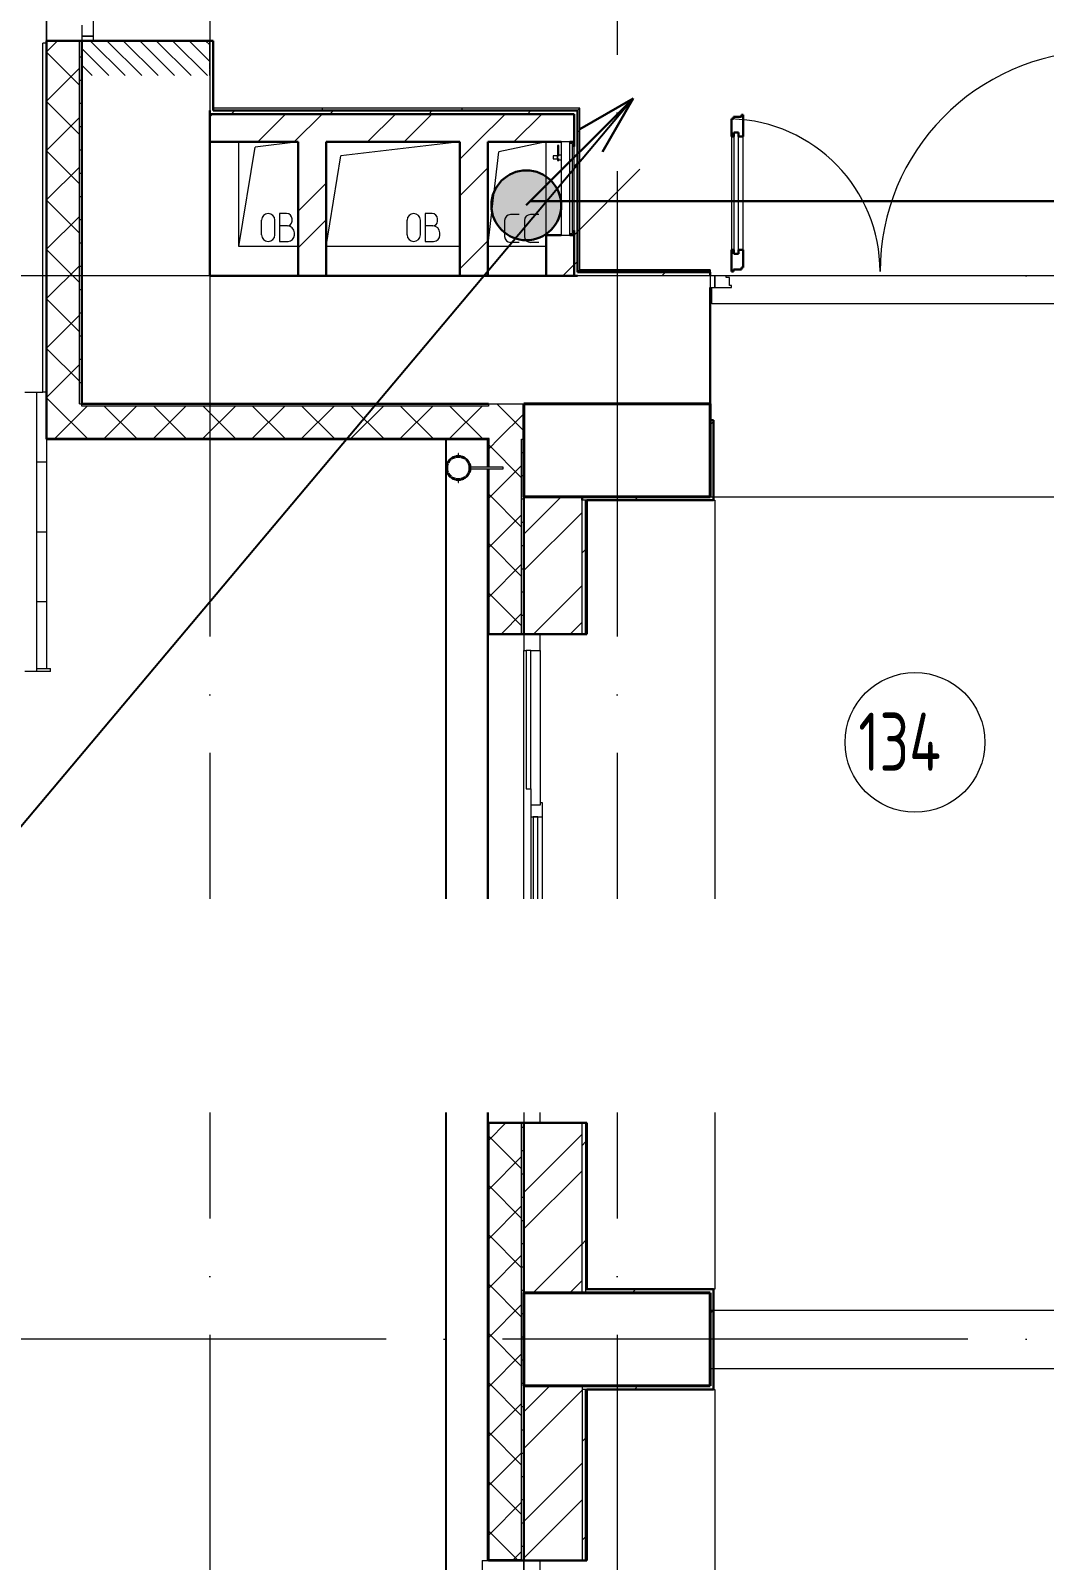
# Model space of a CAD drawing. Header units: millimetres. Extents: x -396912 to 182286, y -43638 to 41610.
# Drawn here: x -29776 to -25420, y 7152 to 13726 of the extents above; entities that cross this region are included whole.
import ezdxf
from ezdxf import colors
from ezdxf.entities.mleader import LeaderData, LeaderLine
from ezdxf.math import Vec2, Vec3

# ---------------------------------------------------------------- set-up
doc = ezdxf.new("R2010")
doc.units = ezdxf.units.MM
for name, pattern in [('ADSK_Линия сетки', [25, 20, -2.5, 0, -2.5]), ('ADSK_Сверху', [450, 300, -150]), ('ADSK_Штриховая_ш2 п1_5', [4.5, 3, -1.5])]:
    doc.linetypes.add(name, pattern=pattern)
for name, color, linetype, lineweight in [('_ Окна', 7, 'Continuous', 9), ('Provodka', 151, 'Continuous', 30), ('RC-Выноски', 7, 'Continuous', 0), ('Двери', 252, 'Continuous', 9), ('Лестницы', 252, 'Continuous', 9), ('Линии', 7, 'Continuous', 9), ('лс', 5, 'Continuous', 30), ('Марки помещений', 252, 'Continuous', 20), ('Несущие колонны', 252, 'Continuous', 18), ('Обобщенные модели', 252, 'Continuous', 18), ('Оборудование', 8, 'Continuous', 18), ('Ограждение', 252, 'Continuous', 9), ('Окна', 252, 'Continuous', 9), ('Оси', 252, 'Continuous', 9), ('Перекрытие', 252, 'Continuous', 18), ('Стены внутренние', 7, 'Continuous', 18), ('Стены наружные', 7, 'Continuous', 18), ('Стены штриховка', 7, 'Continuous', 9)]:
    doc.layers.add(name, color=color, linetype=linetype, lineweight=lineweight)
doc.layers.add('Двери открывание', color=7, linetype='Continuous', lineweight=9, true_color=0xc0c0c0)
doc.layers.add('Стены', color=194, linetype='Continuous')
doc.styles.add('GOST Common_3', font='', dxfattribs={"height": 3.5})
doc.styles.add('RubezhCAD', font='', dxfattribs={"oblique": 10})
doc.styles.get('GOST Common_3').set_extended_font_data('GOST 2.304 type A')
doc.styles.get('RubezhCAD').set_extended_font_data('GOST type A')
pattern_1 = [(0, (-32121.8, 94), (0, 600), []), (90, (-32121.8, 94), (-600, 4e-14), [])]

# ---------------------------------------------------------------- blocks, each defined once
blk = doc.blocks.new('1 этаж')
at = {"layer": 'Двери', "lineweight": 18, "true_color": 0x636466}
h = blk.add_hatch(dxfattribs=at)
h.set_pattern_fill('FP_2', color=251, angle=90, style=0, pattern_type=2)
h.set_pattern_definition([(135, (-34982.8, 13489.27), (-35.3553, -35.3553), [])])
h.paths.add_polyline_path([(-35257.8, 12614.3), (-34707.8, 12614.3), (-34707.8, 12764.3), (-35257.8, 12764.3)])
h.paths.add_polyline_path([(-35257.8, 14464.3), (-34707.8, 14464.3), (-34707.8, 14614.3), (-35257.8, 14614.3)])
at = {"layer": 'Обобщенные модели', "lineweight": 9, "true_color": 0x636466}
h = blk.add_hatch(dxfattribs=at)
h.set_pattern_fill('FP_8', color=251, style=0, pattern_type=2)
h.set_pattern_definition([(45, (-32121.82, 94), (-106.066, 106.066), [])])
h.paths.add_polyline_path([(-33649.3, 10879.5), (-33626.9, 10880.4), (-33607.5, 10890.5), (-33594.3, 10908.6), (-33589.8, 10928.3), (-33595.5, 10950.9), (-33610.5, 10968.3), (-33630.3, 10977), (-33653.3, 10975.9), (-33672.3, 10965.7), (-33685.3, 10947.9), (-33689.8, 10928.3), (-33684.1, 10905.6), (-33669.1, 10888.3), (-33651.2, 10879.8)])
at = {"layer": 'Ограждение', "true_color": 0x636466}
h = blk.add_hatch(dxfattribs=at)
h.set_pattern_fill('FP_25', color=251, style=0, pattern_type=2)
h.set_pattern_definition(pattern_1)
h.paths.add_polyline_path([(-33142.8, 12464.3), (-33127.8, 12464.3), (-33117.8, 12474.3), (-34692.8, 12474.3), (-34692.8, 12464.3), (-33403.2, 12464.3)])
h = blk.add_hatch(dxfattribs=at)
h.set_pattern_fill('FP_25', color=251, style=0, pattern_type=2)
h.set_pattern_definition(pattern_1)
h.paths.add_polyline_path([(-33127.8, 11769.3), (-33117.8, 11779.3), (-33117.8, 12474.3), (-33127.8, 12464.3), (-33127.8, 11966.6)])
h = blk.add_hatch(dxfattribs=at)
h.set_pattern_fill('FP_25', color=251, style=0, pattern_type=2)
h.set_pattern_definition(pattern_1)
h.paths.add_polyline_path([(-33044.5, 11769.3), (-32557.8, 11769.3), (-32557.8, 11779.3), (-33117.8, 11779.3), (-33127.8, 11769.3)])
at = {"color": 251, "lineweight": 18, "true_color": 0x636466}
for p, q in [((-33262.8, 12329.3), (-33466, 12287.5)), ((-33512.8, 11879.3), (-33466, 12287.5)), ((-33441.2, 11991.3), (-33441.2, 11923.5)), ((-33378.6, 12017.4), (-33415.1, 12017.4)), ((-33356.2, 11991.3), (-33356.2, 11923.5)), ((-33293.6, 12017.4), (-33330.1, 12017.4)), ((-33262.8, 11879.3), (-33512.8, 11879.3)), ((-33378.6, 11897.4), (-33415.1, 11897.4)), ((-33293.6, 11897.4), (-33330.1, 11897.4))]:
    blk.add_line(p, q, dxfattribs=at)
for centre, start, end in [((-33415.1, 11991.3), 90, 180), ((-33330.1, 11991.3), 90, 180), ((-33415.1, 11923.5), 180, 270), ((-33330.1, 11923.5), 180, 270)]:
    blk.add_arc(centre, 26.1, start, end, dxfattribs=at)
at = {"layer": '_ Окна', "color": 251, "lineweight": 18, "true_color": 0x636466}
for p, q in [((-33357.8, 10214.3), (-33357.8, 10144.3)), ((-33287.8, 10144.3), (-33287.8, 10214.3)), ((-33357.8, 10144.3), (-33347.8, 10144.3)), ((-33327.8, 10144.3), (-33287.8, 10144.3)), ((-33287.8, 9479.3), (-33327.8, 9479.3)), ((-33327.8, 9479.3), (-33327.8, 9429.3)), ((-33277.8, 9489.3), (-33287.8, 9489.3)), ((-33287.8, 9489.3), (-33287.8, 9479.3)), ((-33277.8, 9429.3), (-33277.8, 9489.3)), ((-33327.8, 9429.3), (-33277.8, 9429.3)), ((-33277.8, 8899.3), (-33327.8, 8899.3)), ((-33327.8, 8899.3), (-33327.8, 8849.3)), ((-33277.8, 8839.3), (-33277.8, 8899.3)), ((-33327.8, 8849.3), (-33287.8, 8849.3)), ((-33287.8, 8849.3), (-33287.8, 8839.3)), ((-33287.8, 8839.3), (-33277.8, 8839.3)), ((-33347.8, 8184.3), (-33357.8, 8184.3)), ((-33357.8, 8184.3), (-33357.8, 8114.3)), ((-33287.8, 8184.3), (-33327.8, 8184.3)), ((-33287.8, 8114.3), (-33287.8, 8184.3)), ((-33357.8, 6234.3), (-33357.8, 6164.3)), ((-33287.8, 6164.3), (-33287.8, 6234.3))]:
    blk.add_line(p, q, dxfattribs=at)
at = {"layer": '_ Окна', "color": 251, "true_color": 0x636466}
for p, q in [((-33327.8, 10144.3), (-33347.8, 10144.3)), ((-33347.8, 10144.3), (-33347.8, 9549.3)), ((-33327.8, 9549.3), (-33327.8, 10144.3)), ((-33347.8, 9549.3), (-33327.8, 9549.3)), ((-33297.8, 9429.3), (-33317.8, 9429.3)), ((-33317.8, 9429.3), (-33317.8, 8899.3)), ((-33297.8, 8899.3), (-33297.8, 9429.3)), ((-33317.8, 8899.3), (-33297.8, 8899.3)), ((-33327.8, 8779.3), (-33347.8, 8779.3)), ((-33347.8, 8779.3), (-33347.8, 8184.3)), ((-33327.8, 8184.3), (-33327.8, 8779.3)), ((-33347.8, 8184.3), (-33327.8, 8184.3))]:
    blk.add_line(p, q, dxfattribs=at)
at = {"layer": 'Двери', "color": 251, "true_color": 0x636466}
for p, q in [((-35257.8, 12831.3), (-35257.8, 12784.3)), ((-35207.8, 12784.3), (-35207.8, 12856.3)), ((-35207.8, 12784.3), (-35257.8, 12784.3)), ((-35257.8, 12784.3), (-35257.8, 12764.3)), ((-35257.8, 12784.3), (-35207.8, 12784.3)), ((-35257.8, 12764.3), (-35207.8, 12764.3)), ((-35207.8, 12764.3), (-35207.8, 12784.3)), ((-32456.8, 12370.3), (-32456.8, 11848.3)), ((-32435.8, 12370.3), (-32456.8, 12370.3)), ((-32435.8, 11848.3), (-32435.8, 12370.3)), ((-32465.8, 12352.3), (-32465.8, 11866.3)), ((-32415.8, 11866.3), (-32415.8, 12352.3)), ((-32456.8, 11848.3), (-32435.8, 11848.3)), ((-32557.8, 11754.3), (-32557.8, 11704.3)), ((-32537.8, 11754.3), (-32557.8, 11754.3)), ((-32557.8, 11704.3), (-32537.8, 11704.3)), ((-32537.8, 11704.3), (-32537.8, 11754.3)), ((-32488.8, 11754.3), (-32537.8, 11754.3)), ((-32537.8, 11754.3), (-32537.8, 11704.3)), ((-32537.8, 11704.3), (-32465.8, 11704.3)), ((-32488.8, 11746.3), (-32488.8, 11754.3)), ((-32474.8, 11746.3), (-32488.8, 11746.3)), ((-32474.8, 11712.3), (-32474.8, 11746.3)), ((-32465.8, 11712.3), (-32474.8, 11712.3)), ((-32465.8, 11704.3), (-32465.8, 11712.3))]:
    blk.add_line(p, q, dxfattribs=at)
at = {"layer": 'Двери', "color": 251, "linetype": 'ADSK_Штриховая_ш2 п1_5', "true_color": 0x636466}
for p, q in [((-34707.8, 12764.3), (-35257.8, 12764.3)), ((-35257.8, 12764.3), (-35257.8, 12614.3)), ((-34707.8, 12614.3), (-34707.8, 12764.3))]:
    blk.add_line(p, q, dxfattribs=at)
at = {"layer": 'Двери', "color": 251, "lineweight": 30, "true_color": 0x636466}
for p, q in [((-32457.8, 12428.3), (-32465.8, 12428.3)), ((-32465.8, 12428.3), (-32465.8, 12352.3)), ((-32423.8, 12437.3), (-32457.8, 12437.3)), ((-32457.8, 12437.3), (-32457.8, 12428.3)), ((-32415.8, 12446.3), (-32423.8, 12446.3)), ((-32423.8, 12446.3), (-32423.8, 12437.3)), ((-32415.8, 12352.3), (-32415.8, 12446.3)), ((-32456.8, 12370.3), (-32456.8, 12352.3)), ((-32435.8, 12370.3), (-32456.8, 12370.3)), ((-32435.8, 12352.3), (-32435.8, 12370.3)), ((-32456.8, 12352.3), (-32465.8, 12352.3)), ((-32415.8, 12352.3), (-32435.8, 12352.3)), ((-32465.8, 11866.3), (-32465.8, 11772.3)), ((-32456.8, 11866.3), (-32465.8, 11866.3)), ((-32456.8, 11848.3), (-32456.8, 11866.3)), ((-32435.8, 11848.3), (-32456.8, 11848.3)), ((-32435.8, 11866.3), (-32435.8, 11848.3)), ((-32415.8, 11866.3), (-32435.8, 11866.3)), ((-32415.8, 11790.3), (-32415.8, 11866.3)), ((-32465.8, 11772.3), (-32457.8, 11772.3)), ((-32457.8, 11772.3), (-32457.8, 11781.3)), ((-32457.8, 11781.3), (-32423.8, 11781.3)), ((-32423.8, 11781.3), (-32423.8, 11790.3)), ((-32423.8, 11790.3), (-32415.8, 11790.3))]:
    blk.add_line(p, q, dxfattribs=at)
at = {"layer": 'Двери открывание', "color": 251, "true_color": 0x636466}
for centre, radius, start, end in [((-30881.8, 11772.3), 946, 91.09026, 180), ((-32483.8, 11772.3), 656, 0, 88.42766)]:
    blk.add_arc(centre, radius, start, end, dxfattribs=at)
at = {"layer": 'Лестницы', "color": 251, "true_color": 0x636466}
for p, q in [((-35407.8, 12764.3), (-35407.8, 12856.3)), ((-35452.8, 11254.3), (-35424.8, 11254.3)), ((-35452.8, 11254.3), (-35424.8, 11254.3)), ((-35407.8, 10954.3), (-35407.8, 11052.3)), ((-35452.8, 10954.3), (-35407.8, 10954.3)), ((-35452.8, 10954.3), (-35407.8, 10954.3)), ((-35407.8, 10654.3), (-35407.8, 10954.3)), ((-35452.8, 10654.3), (-35407.8, 10654.3)), ((-35452.8, 10654.3), (-35407.8, 10654.3)), ((-35407.8, 10354.3), (-35407.8, 10654.3)), ((-35452.8, 10354.3), (-35407.8, 10354.3)), ((-35452.8, 10354.3), (-35407.8, 10354.3)), ((-35407.8, 10067.3), (-35407.8, 10354.3))]:
    blk.add_line(p, q, dxfattribs=at)
at = {"layer": 'Линии', "color": 251, "lineweight": 18, "ltscale": 100, "true_color": 0x636466}
for p, q in [((-34582.8, 11879.3), (-34582.8, 12329.3)), ((-34582.8, 11879.3), (-34513.3, 12307.5)), ((-34327.8, 12329.3), (-34513.3, 12307.5)), ((-33632.8, 12329.3), (-34144.5, 12269.3)), ((-34207.8, 11879.3), (-34144.5, 12269.3)), ((-34485.4, 11930.5), (-34485.4, 11993.1)), ((-34428, 11930.5), (-34428, 11993.1)), ((-34377.8, 12021.8), (-34407.8, 12021.8)), ((-34407.8, 12021.8), (-34407.8, 11901.8)), ((-34374.5, 11968.5), (-34407.8, 11968.5)), ((-34354.5, 11988.5), (-34354.5, 11998.5)), ((-33860.3, 11930.5), (-33860.3, 11993.1)), ((-33802.9, 11930.5), (-33802.9, 11993.1)), ((-33752.8, 12021.8), (-33782.8, 12021.8)), ((-33782.8, 12021.8), (-33782.8, 11901.8)), ((-33749.4, 11968.5), (-33782.8, 11968.5)), ((-33729.4, 11988.5), (-33729.4, 11998.5)), ((-34407.8, 11901.8), (-34371.1, 11901.8)), ((-34344.5, 11928.5), (-34344.5, 11938.5)), ((-33782.8, 11901.8), (-33746.1, 11901.8)), ((-33719.4, 11928.5), (-33719.4, 11938.5)), ((-34327.8, 11879.3), (-34582.8, 11879.3)), ((-33632.8, 11879.3), (-34207.8, 11879.3))]:
    blk.add_line(p, q, dxfattribs=at)
at = {"layer": 'Линии', "color": 251, "linetype": 'ADSK_Сверху', "ltscale": 100, "true_color": 0x636466}
for p, q in [((-32557.8, 10804.3), (-30807.8, 10804.3)), ((-32557.8, 7309.3), (-30807.8, 7309.3)), ((-32557.8, 7059.3), (-30807.8, 7059.3))]:
    blk.add_line(p, q, dxfattribs=at)
at = {"layer": 'Линии', "color": 251, "lineweight": 18, "true_color": 0x636466}
for centre, radius, start, end in [((-34456.7, 11993.1), 28.7, 0, 180), ((-34377.8, 11998.5), 23.3, 0, 90), ((-34374.5, 11988.5), 20, 270, 0), ((-34374.5, 11938.5), 30, 0, 90), ((-33831.6, 11993.1), 28.7, 0, 180), ((-33752.8, 11998.5), 23.3, 0, 90), ((-33749.4, 11988.5), 20, 270, 0), ((-33749.4, 11938.5), 30, 0, 90), ((-34456.7, 11930.5), 28.7, 180, 0), ((-34371.1, 11928.5), 26.7, 270, 0), ((-33831.6, 11930.5), 28.7, 180, 0), ((-33746.1, 11928.5), 26.7, 270, 0)]:
    blk.add_arc(centre, radius, start, end, dxfattribs=at)
at = {"layer": 'Марки помещений', "color": 251, "true_color": 0x636466}
blk.add_circle((-31677.7, 9749.3), 300, dxfattribs=at)
at = {"layer": 'Несущие колонны', "color": 251, "lineweight": 40, "true_color": 0x636466}
for p, q in [((-33357.8, 11204.3), (-32557.8, 11204.3)), ((-33357.8, 10804.3), (-33357.8, 11204.3)), ((-32557.8, 11204.3), (-33357.8, 11204.3)), ((-33357.8, 11204.3), (-33357.8, 10804.3)), ((-32557.8, 11204.3), (-32557.8, 10804.3)), ((-32557.8, 10804.3), (-32557.8, 11204.3)), ((-32557.8, 10804.3), (-33357.8, 10804.3)), ((-33107.8, 10804.3), (-32557.8, 10804.3)), ((-33357.8, 7384.3), (-32557.8, 7384.3)), ((-33357.8, 6984.3), (-33357.8, 7384.3)), ((-33357.8, 7384.3), (-33357.8, 6984.3)), ((-32557.8, 7384.3), (-33107.8, 7384.3)), ((-32557.8, 7384.3), (-32557.8, 6984.3)), ((-32557.8, 6984.3), (-32557.8, 7384.3)), ((-32557.8, 6984.3), (-33357.8, 6984.3)), ((-33107.8, 6984.3), (-32557.8, 6984.3))]:
    blk.add_line(p, q, dxfattribs=at)
at = {"layer": 'Несущие колонны', "color": 251, "true_color": 0x636466}
for p, q in [((-33357.8, 10804.3), (-33107.8, 10804.3)), ((-33107.8, 7384.3), (-33357.8, 7384.3)), ((-33357.8, 6984.3), (-33107.8, 6984.3))]:
    blk.add_line(p, q, dxfattribs=at)
at = {"layer": 'Обобщенные модели', "color": 251, "true_color": 0x636466}
for p, q in [((-33638.8, 10990.3), (-33640.8, 10990.3)), ((-33640.8, 10990.3), (-33640.8, 10980.3)), ((-33638.8, 10990.3), (-33640.8, 10990.3)), ((-33640.8, 10990.3), (-33640.8, 10980.3)), ((-33638.8, 10990.3), (-33640.8, 10990.3)), ((-33640.8, 10990.3), (-33640.8, 10980.3)), ((-33638.8, 10990.3), (-33640.8, 10990.3)), ((-33640.8, 10990.3), (-33640.8, 10980.3)), ((-33640.8, 10978.3), (-33640.8, 10980.3)), ((-33638.8, 10978.3), (-33640.8, 10978.3)), ((-33638.8, 10980.3), (-33638.8, 10990.3)), ((-33638.8, 10980.3), (-33638.8, 10990.3)), ((-33638.8, 10980.3), (-33638.8, 10990.3)), ((-33638.8, 10980.3), (-33638.8, 10990.3)), ((-33638.8, 10980.3), (-33638.8, 10978.3)), ((-33447.8, 10931.6), (-33587.8, 10931.6)), ((-33587.8, 10931.6), (-33587.8, 10929.1)), ((-33587.8, 10927.4), (-33587.8, 10925)), ((-33587.8, 10925), (-33447.8, 10925)), ((-33447.8, 10925), (-33447.8, 10931.6)), ((-33640.8, 10876.3), (-33640.8, 10878.3)), ((-33640.8, 10878.3), (-33638.8, 10878.3)), ((-33640.8, 10876.3), (-33640.8, 10866.3)), ((-33640.8, 10876.3), (-33640.8, 10866.3)), ((-33640.8, 10876.3), (-33640.8, 10866.3)), ((-33640.8, 10876.3), (-33640.8, 10866.3)), ((-33640.8, 10866.3), (-33638.8, 10866.3)), ((-33640.8, 10866.3), (-33638.8, 10866.3)), ((-33640.8, 10866.3), (-33638.8, 10866.3)), ((-33640.8, 10866.3), (-33638.8, 10866.3)), ((-33638.8, 10878.3), (-33638.8, 10876.3)), ((-33638.8, 10866.3), (-33638.8, 10876.3)), ((-33638.8, 10866.3), (-33638.8, 10876.3)), ((-33638.8, 10866.3), (-33638.8, 10876.3)), ((-33638.8, 10866.3), (-33638.8, 10876.3))]:
    blk.add_line(p, q, dxfattribs=at)
for radius, start, end in [(52, 0, 180), (50, 0, 180), (52, 180, 0), (50, 180, 0)]:
    blk.add_arc((-33639.8, 10928.3), radius, start, end, dxfattribs=at)
at = {"layer": 'Обобщенные модели', "color": 251, "lineweight": 40, "true_color": 0x636466}
for start, end in [(78.99639, 101.00361), (156.69406, 180), (180, 203.30594), (131.07679, 152.82848), (103.63116, 126.20078), (53.79922, 76.36884), (27.17152, 49.417), (0, 23.30594), (336.69406, 0), (207.17152, 228.92321), (233.79922, 256.36884), (258.99639, 281.00361), (284.39354, 306.20078), (310.583, 332.82848)]:
    blk.add_arc((-33639.8, 10928.3), 50, start, end, dxfattribs=at)
at = {"layer": 'Оборудование', "color": 251, "true_color": 0x636466}
for p, q in [((-33213.2, 12313.4), (-33213.2, 12267.6)), ((-33208.2, 12313.4), (-33213.2, 12313.4)), ((-33208.2, 12267.6), (-33208.2, 12313.4)), ((-33161.4, 12329.3), (-33197.8, 12329.3)), ((-33197.8, 12329.3), (-33197.8, 11929.3)), ((-33160.5, 11930.2), (-33160.5, 12328.4)), ((-33150.8, 12322.3), (-33160.5, 12322.3)), ((-33149.8, 11937.2), (-33149.8, 12321.3)), ((-33142.8, 12310.3), (-33148.3, 12310.3)), ((-33142.8, 11948.3), (-33142.8, 12310.3)), ((-33215.7, 12268.9), (-33233.1, 12268.9)), ((-33233.1, 12268.9), (-33233.1, 12256.6)), ((-33233.1, 12256.6), (-33215.7, 12256.6)), ((-33213.7, 12270.8), (-33215.7, 12268.9)), ((-33215.7, 12268.9), (-33215.7, 12256.6)), ((-33215.7, 12256.6), (-33213.7, 12254.7)), ((-33197.8, 12272.4), (-33213.7, 12272.4)), ((-33213.7, 12272.4), (-33213.7, 12253.1)), ((-33213.7, 12253.1), (-33197.8, 12253.1)), ((-33213.2, 12257.9), (-33213.2, 12249.7)), ((-33213.2, 12249.7), (-33208.2, 12249.7)), ((-33208.2, 12249.7), (-33208.2, 12257.9)), ((-33142.8, 11929.3), (-32860, 12212.1)), ((-33197.8, 11929.3), (-33161.4, 11929.3)), ((-33160.5, 11936.3), (-33150.8, 11936.3)), ((-33148.3, 11948.3), (-33142.8, 11948.3))]:
    blk.add_line(p, q, dxfattribs=at)
for points, knots in [([(-33160.5, 12328.4), (-33160.5, 12328.4), (-33160.5, 12328.6), (-33160.6, 12328.7), (-33160.6, 12328.8), (-33160.8, 12329), (-33161, 12329.2), (-33161.2, 12329.2), (-33161.3, 12329.3), (-33161.4, 12329.3)], [0, 0, 0, 0, 0.166667, 0.25, 0.333333, 0.5, 0.666667, 0.833333, 1, 1, 1, 1]), ([(-33149.8, 12321.3), (-33149.8, 12321.4), (-33149.8, 12321.5), (-33149.9, 12321.7), (-33149.9, 12321.8), (-33150, 12321.9), (-33150.1, 12322), (-33150.3, 12322.2), (-33150.5, 12322.2), (-33150.7, 12322.3), (-33150.8, 12322.3)], [0, 0, 0, 0, 0.166667, 0.25, 0.333333, 0.416667, 0.541667, 0.666667, 0.833333, 1, 1, 1, 1]), ([(-33148.3, 12310.3), (-33148.4, 12310.3), (-33148.6, 12310.3), (-33148.9, 12310.4), (-33149, 12310.5), (-33149.2, 12310.6), (-33149.4, 12310.7), (-33149.5, 12310.9), (-33149.6, 12311), (-33149.7, 12311.2), (-33149.8, 12311.5), (-33149.8, 12311.7), (-33149.8, 12311.8)], [0, 0, 0, 0, 0.166667, 0.25, 0.333333, 0.416667, 0.5, 0.583333, 0.666667, 0.75, 0.833333, 1, 1, 1, 1]), ([(-33161.4, 11929.3), (-33161.3, 11929.3), (-33161.2, 11929.3), (-33161, 11929.4), (-33160.8, 11929.5), (-33160.6, 11929.7), (-33160.6, 11929.8), (-33160.5, 11930), (-33160.5, 11930.1), (-33160.5, 11930.2)], [-1, -1, -1, -1, -0.833333, -0.666667, -0.5, -0.333333, -0.25, -0.166667, 0, 0, 0, 0]), ([(-33150.8, 11936.3), (-33150.7, 11936.3), (-33150.5, 11936.3), (-33150.3, 11936.4), (-33150.1, 11936.5), (-33150, 11936.6), (-33149.9, 11936.7), (-33149.9, 11936.9), (-33149.8, 11937), (-33149.8, 11937.1), (-33149.8, 11937.2)], [-1, -1, -1, -1, -0.833333, -0.666667, -0.541667, -0.416667, -0.333333, -0.25, -0.166667, 0, 0, 0, 0]), ([(-33149.8, 11946.7), (-33149.8, 11946.9), (-33149.8, 11947.1), (-33149.7, 11947.3), (-33149.6, 11947.5), (-33149.5, 11947.7), (-33149.4, 11947.8), (-33149.2, 11948), (-33149, 11948.1), (-33148.9, 11948.2), (-33148.6, 11948.2), (-33148.4, 11948.3), (-33148.3, 11948.3)], [-1, -1, -1, -1, -0.833333, -0.75, -0.666667, -0.583333, -0.5, -0.416667, -0.333333, -0.25, -0.166667, 0, 0, 0, 0])]:
    blk.add_open_spline(points, degree=3, knots=knots, dxfattribs=at)
at = {"layer": 'Ограждение', "color": 251, "true_color": 0x636466}
for p, q in [((-33117.8, 12474.3), (-34692.8, 12474.3)), ((-33117.8, 12474.3), (-33127.8, 12464.3)), ((-33117.8, 11779.3), (-33117.8, 12474.3)), ((-33127.8, 11769.3), (-33117.8, 11779.3)), ((-32557.8, 11779.3), (-33117.8, 11779.3)), ((-32557.8, 11779.3), (-32557.8, 11769.3)), ((-35502.8, 11254.3), (-35452.8, 11254.3)), ((-35452.8, 11254.3), (-35452.8, 10054.3)), ((-32542.8, 10789.3), (-32537.8, 10789.3)), ((-32537.8, 10789.3), (-32537.8, 7399.3)), ((-35452.8, 10054.3), (-35502.8, 10054.3)), ((-32537.8, 7399.3), (-32542.8, 7399.3)), ((-32542.8, 6969.3), (-32537.8, 6969.3)), ((-32537.8, 6969.3), (-32537.8, 3369.3))]:
    blk.add_line(p, q, dxfattribs=at)
at = {"layer": 'Окна', "color": 251, "true_color": 0x636466}
for p, q in [((-33357.8, 8184.3), (-33357.8, 10144.3)), ((-33287.8, 10144.3), (-33287.8, 9489.3)), ((-33327.8, 9549.3), (-33327.8, 9479.3)), ((-33327.8, 9429.3), (-33327.8, 8899.3)), ((-33277.8, 8899.3), (-33277.8, 9429.3)), ((-33327.8, 8849.3), (-33327.8, 8779.3)), ((-33287.8, 8839.3), (-33287.8, 8184.3)), ((-33537.8, 6234.3), (-33507.8, 6234.3)), ((-33537.8, 6234.3), (-33537.8, 4134.3)), ((-33358.8, 4134.3), (-33358.8, 6234.3))]:
    blk.add_line(p, q, dxfattribs=at)
at = {"layer": 'Оси', "color": 251, "linetype": 'ADSK_Линия сетки', "ltscale": 100, "true_color": 0x636466}
for p, q in [((-34707.8, 32204.9), (-34707.8, -33771.9)), ((-32957.8, 32204.9), (-32957.8, -33771.9)), ((-26450.4, 11754.3), (-72530.1, 11754.3)), ((-26450.4, 7184.3), (-72530.1, 7184.3))]:
    blk.add_line(p, q, dxfattribs=at)
at = {"layer": 'Перекрытие', "color": 251, "ltscale": 100, "true_color": 0x636466}
for p, q in [((-34582.8, 11879.3), (-34582.8, 12329.3)), ((-34327.8, 11879.3), (-34582.8, 11879.3)), ((-33632.8, 11879.3), (-34207.8, 11879.3)), ((-30876.8, 11754.3), (-32488.8, 11754.3))]:
    blk.add_line(p, q, dxfattribs=at)
at = {"layer": 'Стены', "color": 251, "true_color": 0x636466}
for p, q in [((-33692.8, -4643.7), (-33692.8, 11052.3)), ((-33512.8, 10931.1), (-33512.8, 11052.3)), ((-33512.8, 6234.3), (-33512.8, 10925.4))]:
    blk.add_line(p, q, dxfattribs=at)
at = {"layer": 'Стены внутренние', "color": 251, "true_color": 0x636466}
for p, q in [((-34707.8, 14464.3), (-34707.8, 12464.3)), ((-35409.8, 12764.3), (-35409.8, 12856.3)), ((-32557.8, 11754.3), (-33127.8, 11754.3)), ((-33509.8, 11204.3), (-33357.8, 11204.3)), ((-33509.8, 8114.3), (-33509.8, 10214.3))]:
    blk.add_line(p, q, dxfattribs=at)
at = {"layer": 'Стены внутренние', "color": 251, "lineweight": 30, "true_color": 0x636466}
for p, q in [((-35409.8, 12764.3), (-35409.8, 11052.3)), ((-35267.8, 12764.3), (-35409.8, 12764.3)), ((-34707.8, 12764.3), (-35257.8, 12764.3)), ((-35257.8, 12764.3), (-35257.8, 11204.3)), ((-34707.8, 11754.3), (-34707.8, 12329.3)), ((-34327.8, 11754.3), (-34707.8, 11754.3)), ((-33632.8, 11754.3), (-34207.8, 11754.3)), ((-33262.8, 11754.3), (-33512.8, 11754.3)), ((-32557.8, 11204.3), (-32557.8, 11704.3)), ((-35257.8, 11204.3), (-33509.8, 11204.3)), ((-33357.8, 11204.3), (-32557.8, 11204.3)), ((-33357.8, 11052.3), (-33357.8, 11204.3)), ((-35409.8, 11052.3), (-33509.8, 11052.3)), ((-33509.8, 11052.3), (-33509.8, 10930.9)), ((-33509.8, 10925.4), (-33509.8, 10214.3)), ((-33509.8, 10214.3), (-33367.8, 10214.3)), ((-33509.8, 8114.3), (-33509.8, 6234.3)), ((-33367.8, 8114.3), (-33509.8, 8114.3)), ((-33509.8, 6234.3), (-33367.8, 6234.3))]:
    blk.add_line(p, q, dxfattribs=at)
at = {"layer": 'Стены внутренние', "color": 251, "linetype": 'Continuous', "lineweight": 9, "true_color": 0x636466}
for p, q in [((-35407.8, 12717.9), (-35363.5, 12762.3)), ((-35267.8, 12573.8), (-35407.8, 12713.8)), ((-35407.8, 12505.8), (-35267.8, 12645.8)), ((-35267.8, 12361.7), (-35407.8, 12501.7)), ((-35407.8, 12293.7), (-35267.8, 12433.7)), ((-35267.8, 12149.5), (-35407.8, 12289.5)), ((-35407.8, 12081.5), (-35267.8, 12221.5)), ((-35267.8, 11937.4), (-35407.8, 12077.4)), ((-35407.8, 11869.4), (-35267.8, 12009.4)), ((-35267.8, 11725.3), (-35407.8, 11865.3)), ((-35407.8, 11657.3), (-35267.8, 11797.3)), ((-35267.8, 11513.1), (-35407.8, 11653.1)), ((-35407.8, 11445.1), (-35267.8, 11585.1)), ((-35267.8, 11301), (-35407.8, 11441)), ((-35407.8, 11373.4), (-35409.8, 11369.9)), ((-35407.8, 11233), (-35267.8, 11373)), ((-35383.2, 11204.3), (-35407.8, 11228.9)), ((-35233.2, 11054.3), (-35383.2, 11204.3)), ((-35374.4, 11054.3), (-35234.4, 11194.3)), ((-35162.3, 11054.3), (-35022.3, 11194.3)), ((-35021.1, 11054.3), (-35161.1, 11194.3)), ((-34950.1, 11054.3), (-34810.1, 11194.3)), ((-34808.9, 11054.3), (-34948.9, 11194.3)), ((-34738, 11054.3), (-34598, 11194.3)), ((-34596.8, 11054.3), (-34736.8, 11194.3)), ((-34525.9, 11054.3), (-34385.9, 11194.3)), ((-34384.7, 11054.3), (-34524.7, 11194.3)), ((-34313.7, 11054.3), (-34173.7, 11194.3)), ((-34172.5, 11054.3), (-34312.5, 11194.3)), ((-34101.6, 11054.3), (-33961.6, 11194.3)), ((-33960.4, 11054.3), (-34100.4, 11194.3)), ((-33889.5, 11054.3), (-33749.5, 11194.3)), ((-33748.3, 11054.3), (-33888.3, 11194.3)), ((-33677.3, 11054.3), (-33537.3, 11194.3)), ((-33536.2, 11054.3), (-33676.2, 11194.3)), ((-33357.8, 11088.1), (-33474, 11204.3)), ((-33465.2, 11054.3), (-33357.8, 11161.7)), ((-34864.6, 11052.3), (-34865.8, 11054.3)), ((-34653.5, 11054.3), (-34654.6, 11052.3)), ((-33808.8, 11052.3), (-33809.9, 11054.3)), ((-33507.8, 11011.7), (-33465.2, 11054.3)), ((-33367.8, 10885.9), (-33507.8, 11025.9)), ((-33507.8, 10799.5), (-33367.8, 10939.5)), ((-33367.8, 10673.8), (-33507.8, 10813.8)), ((-33507.8, 10587.4), (-33367.8, 10727.4)), ((-33367.8, 10461.7), (-33507.8, 10601.7)), ((-33507.8, 10530.9), (-33509.8, 10534.4)), ((-33507.8, 10375.3), (-33367.8, 10515.3)), ((-33367.8, 10249.5), (-33507.8, 10389.5)), ((-33454.7, 10216.3), (-33367.8, 10303.2)), ((-33507.8, 8092.5), (-33508.5, 8093.7)), ((-33507.8, 8041.8), (-33437.4, 8112.3)), ((-33367.8, 7916.1), (-33507.8, 8056.1)), ((-33507.8, 7829.7), (-33367.8, 7969.7)), ((-33367.8, 7703.9), (-33507.8, 7843.9)), ((-33507.8, 7617.6), (-33367.8, 7757.6)), ((-33367.8, 7491.8), (-33507.8, 7631.8)), ((-33507.8, 7405.4), (-33367.8, 7545.4)), ((-33367.8, 7279.7), (-33507.8, 7419.7)), ((-33507.8, 7193.3), (-33367.8, 7333.3)), ((-33367.8, 7067.5), (-33507.8, 7207.5)), ((-33507.8, 6981.2), (-33367.8, 7121.2)), ((-33367.8, 6855.4), (-33507.8, 6995.4)), ((-33507.8, 6769), (-33367.8, 6909)), ((-33367.8, 6643.3), (-33507.8, 6783.3)), ((-33507.8, 6556.9), (-33367.8, 6696.9)), ((-33367.8, 6431.1), (-33507.8, 6571.1)), ((-33507.8, 6344.8), (-33367.8, 6484.8)), ((-33385.1, 6236.3), (-33507.8, 6359)), ((-33404.2, 6236.3), (-33367.8, 6272.6)), ((-33446.4, 6236.3), (-33446.5, 6236.1))]:
    blk.add_line(p, q, dxfattribs=at)
at = {"layer": 'Стены наружные', "color": 251, "true_color": 0x636466}
for p, q in [((-35424.8, 11254.3), (-35424.8, 12754.3)), ((-35409.8, 12754.3), (-35424.8, 12754.3)), ((-33262.8, 11929.3), (-33262.8, 12329.3)), ((-32550.3, 11634.3), (-32550.3, 11704.3)), ((-30815.3, 11634.3), (-32550.3, 11634.3)), ((-35409.8, 11254.3), (-35424.8, 11254.3)), ((-33107.8, 10804.3), (-33357.8, 10804.3)), ((-35452.8, 10067.3), (-35392.8, 10067.3)), ((-35392.8, 10054.3), (-35392.8, 10067.3)), ((-35392.8, 10054.3), (-35452.8, 10054.3)), ((-33357.8, 7384.3), (-33107.8, 7384.3)), ((-33107.8, 6984.3), (-33357.8, 6984.3))]:
    blk.add_line(p, q, dxfattribs=at)
at = {"layer": 'Стены наружные', "color": 251, "lineweight": 30, "true_color": 0x636466}
for p, q in [((-35257.8, 12764.3), (-35267.8, 12764.3)), ((-34692.8, 12764.3), (-34707.8, 12764.3)), ((-34692.8, 12464.3), (-34692.8, 12764.3)), ((-34707.8, 12464.3), (-34707.8, 12329.3)), ((-33142.8, 12449.3), (-34707.8, 12449.3)), ((-33127.8, 12464.3), (-34692.8, 12464.3)), ((-33142.8, 12449.3), (-33142.8, 12310.3)), ((-33127.8, 11769.3), (-33127.8, 12464.3)), ((-34707.8, 12329.3), (-34327.8, 12329.3)), ((-34327.8, 12329.3), (-34327.8, 11754.3)), ((-34207.8, 12329.3), (-33632.8, 12329.3)), ((-34207.8, 11754.3), (-34207.8, 12329.3)), ((-33632.8, 12329.3), (-33632.8, 11754.3)), ((-33512.8, 12329.3), (-33197.8, 12329.3)), ((-33512.8, 11754.3), (-33512.8, 12329.3)), ((-33161.2, 12329.3), (-33142.8, 12329.3)), ((-33262.8, 11929.3), (-33262.8, 11754.3)), ((-33197.8, 11929.3), (-33262.8, 11929.3)), ((-33142.8, 11929.3), (-33161.2, 11929.3)), ((-33142.8, 11948.3), (-33142.8, 11754.3)), ((-32557.8, 11769.3), (-33127.8, 11769.3)), ((-32557.8, 11754.3), (-32557.8, 11769.3)), ((-34327.8, 11754.3), (-34207.8, 11754.3)), ((-33632.8, 11754.3), (-33512.8, 11754.3)), ((-33262.8, 11754.3), (-33127.8, 11754.3)), ((-32557.8, 11134.3), (-32557.8, 10804.3)), ((-32542.8, 11134.3), (-32557.8, 11134.3)), ((-32542.8, 10789.3), (-32542.8, 11134.3)), ((-33357.8, 10214.3), (-33357.8, 11052.3)), ((-33107.8, 10789.3), (-33107.8, 10804.3)), ((-32557.8, 10804.3), (-33107.8, 10804.3)), ((-33087.8, 10789.3), (-32542.8, 10789.3)), ((-33087.8, 10214.3), (-33087.8, 10789.3)), ((-33367.8, 10214.3), (-33087.8, 10214.3)), ((-33087.8, 8114.3), (-33367.8, 8114.3)), ((-33357.8, 6234.3), (-33357.8, 8114.3)), ((-33087.8, 7399.3), (-33087.8, 8114.3)), ((-33107.8, 7384.3), (-32557.8, 7384.3)), ((-33092.8, 7399.3), (-32542.8, 7399.3)), ((-32557.8, 7384.3), (-32557.8, 6984.3)), ((-32542.8, 6969.3), (-32542.8, 7399.3)), ((-32557.8, 6984.3), (-33107.8, 6984.3)), ((-33087.8, 6969.3), (-32542.8, 6969.3)), ((-33087.8, 6234.3), (-33087.8, 6969.3)), ((-33367.8, 6234.3), (-33087.8, 6234.3))]:
    blk.add_line(p, q, dxfattribs=at)
at = {"layer": 'Стены наружные', "color": 251, "linetype": 'Continuous', "lineweight": 9, "true_color": 0x636466}
for p, q in [((-35257.8, 12694), (-35267.8, 12694)), ((-35257.8, 12594), (-35267.8, 12594)), ((-35257.8, 12494), (-35267.8, 12494)), ((-34707.8, 12437.7), (-34696.2, 12449.3)), ((-34615.8, 12449.3), (-34600.8, 12464.3)), ((-34501.9, 12329.3), (-34381.9, 12449.3)), ((-34344.8, 12329.3), (-34224.8, 12449.3)), ((-34191.5, 12449.3), (-34176.5, 12464.3)), ((-34030.5, 12329.3), (-33910.5, 12449.3)), ((-33873.3, 12329.3), (-33753.3, 12449.3)), ((-33767.3, 12449.3), (-33752.3, 12464.3)), ((-33559, 12329.3), (-33439, 12449.3)), ((-33401.8, 12329.3), (-33281.8, 12449.3)), ((-33343, 12449.3), (-33328, 12464.3)), ((-35257.8, 12394), (-35267.8, 12394)), ((-35257.8, 12294), (-35267.8, 12294)), ((-33632.8, 12255.5), (-33559, 12329.3)), ((-33142.8, 12225.2), (-33127.8, 12240.2)), ((-35257.8, 12194), (-35267.8, 12194)), ((-33632.8, 12098.3), (-33512.8, 12218.3)), ((-34327.8, 12031.9), (-34207.8, 12151.9)), ((-35257.8, 12094), (-35267.8, 12094)), ((-35257.8, 11994), (-35267.8, 11994)), ((-34327.8, 11874.8), (-34207.8, 11994.8)), ((-33632.8, 11784), (-33512.8, 11904)), ((-35257.8, 11894), (-35267.8, 11894)), ((-35257.8, 11794), (-35267.8, 11794)), ((-33191.1, 11754.3), (-33142.8, 11802.5)), ((-33142.8, 11800.9), (-33127.8, 11815.9)), ((-32765.2, 11754.3), (-32750.2, 11769.3)), ((-35257.8, 11694), (-35267.8, 11694)), ((-35257.8, 11594), (-35267.8, 11594)), ((-35257.8, 11494), (-35267.8, 11494)), ((-35257.8, 11394), (-35267.8, 11394)), ((-35257.8, 11294), (-35267.8, 11294)), ((-32557.8, 11113.2), (-32542.8, 11128.2)), ((-33357.8, 10994), (-33367.8, 10994)), ((-33357.8, 10894), (-33367.8, 10894)), ((-33357.8, 10794), (-33367.8, 10794)), ((-33357.8, 10644.6), (-33198.1, 10804.3)), ((-32881.7, 10789.3), (-32866.7, 10804.3)), ((-33357.8, 10487.5), (-33107.8, 10737.5)), ((-33092.8, 10719.6), (-33087.8, 10724.6)), ((-33357.8, 10694), (-33367.8, 10694)), ((-33092.8, 10648.9), (-33087.8, 10653.9)), ((-33357.8, 10594), (-33367.8, 10594)), ((-33107.8, 10563.2), (-33092.8, 10578.2)), ((-33092.8, 10578.2), (-33087.8, 10583.2)), ((-33357.8, 10494), (-33367.8, 10494)), ((-33092.8, 10507.4), (-33087.8, 10512.4)), ((-33357.8, 10394), (-33367.8, 10394)), ((-33316.7, 10214.3), (-33107.8, 10423.1)), ((-33092.8, 10436.7), (-33087.8, 10441.7)), ((-33092.8, 10366), (-33087.8, 10371)), ((-33357.8, 10294), (-33367.8, 10294)), ((-33159.5, 10214.3), (-33107.8, 10266)), ((-33092.8, 10295.3), (-33087.8, 10300.3)), ((-33092.8, 10224.6), (-33087.8, 10229.6)), ((-33357.8, 8094), (-33367.8, 8094)), ((-33092.8, 8103.3), (-33087.8, 8108.3)), ((-33357.8, 7815.8), (-33107.8, 8065.8)), ((-33107.8, 8017.6), (-33092.8, 8032.6)), ((-33092.8, 8032.6), (-33087.8, 8037.6)), ((-33357.8, 7994), (-33367.8, 7994)), ((-33092.8, 7961.9), (-33087.8, 7966.9)), ((-33357.8, 7894), (-33367.8, 7894)), ((-33357.8, 7658.7), (-33107.8, 7908.7)), ((-33092.8, 7891.1), (-33087.8, 7896.1)), ((-33092.8, 7820.4), (-33087.8, 7825.4)), ((-33357.8, 7794), (-33367.8, 7794)), ((-33357.8, 7694), (-33367.8, 7694)), ((-33092.8, 7749.7), (-33087.8, 7754.7)), ((-33092.8, 7679), (-33087.8, 7684)), ((-33357.8, 7594), (-33367.8, 7594)), ((-33317.9, 7384.3), (-33107.8, 7594.4)), ((-33107.8, 7593.3), (-33092.8, 7608.3)), ((-33092.8, 7608.3), (-33087.8, 7613.3)), ((-33357.8, 7494), (-33367.8, 7494)), ((-33092.8, 7537.6), (-33087.8, 7542.6)), ((-33160.7, 7384.3), (-33107.8, 7437.2)), ((-33092.8, 7466.9), (-33087.8, 7471.9)), ((-33357.8, 7394), (-33367.8, 7394)), ((-33089.7, 7399.3), (-33087.8, 7401.2)), ((-32892.6, 7384.3), (-32877.6, 7399.3)), ((-32557.8, 7294.8), (-32542.8, 7309.8)), ((-33357.8, 7294), (-33367.8, 7294)), ((-33357.8, 7194), (-33367.8, 7194)), ((-33357.8, 7094), (-33367.8, 7094)), ((-33357.8, 6994), (-33367.8, 6994)), ((-33357.8, 6872.9), (-33246.4, 6984.3)), ((-32883.3, 6969.3), (-32868.3, 6984.3)), ((-33357.8, 6715.7), (-33107.8, 6965.7)), ((-33092.8, 6901.2), (-33087.8, 6906.2)), ((-33357.8, 6894), (-33367.8, 6894)), ((-33357.8, 6794), (-33367.8, 6794)), ((-33092.8, 6830.5), (-33087.8, 6835.5)), ((-33107.8, 6744.8), (-33092.8, 6759.8)), ((-33092.8, 6759.8), (-33087.8, 6764.8)), ((-33357.8, 6694), (-33367.8, 6694)), ((-33357.8, 6401.4), (-33107.8, 6651.4)), ((-33092.8, 6689.1), (-33087.8, 6694.1)), ((-33357.8, 6594), (-33367.8, 6594)), ((-33092.8, 6618.4), (-33087.8, 6623.4)), ((-33092.8, 6547.6), (-33087.8, 6552.6)), ((-33357.8, 6494), (-33367.8, 6494)), ((-33357.8, 6244.3), (-33107.8, 6494.3)), ((-33092.8, 6476.9), (-33087.8, 6481.9)), ((-33357.8, 6394), (-33367.8, 6394)), ((-33092.8, 6406.2), (-33087.8, 6411.2)), ((-33107.8, 6320.5), (-33092.8, 6335.5)), ((-33092.8, 6335.5), (-33087.8, 6340.5)), ((-33357.8, 6294), (-33367.8, 6294)), ((-33092.8, 6264.8), (-33087.8, 6269.8))]:
    blk.add_line(p, q, dxfattribs=at)
at = {"layer": 'Стены штриховка', "color": 251, "true_color": 0x636466}
for p, q in [((-35407.8, 12762.3), (-35407.8, 11052.3)), ((-35267.8, 12762.3), (-35407.8, 12762.3)), ((-35267.8, 11204.3), (-35267.8, 12764.3)), ((-35267.8, 11204.3), (-35257.8, 11204.3)), ((-35257.8, 11194.3), (-35257.8, 11204.3)), ((-33509.8, 11194.3), (-35257.8, 11194.3)), ((-33509.8, 11204.3), (-33509.8, 11194.3)), ((-33507.8, 11054.3), (-35409.8, 11054.3)), ((-33507.8, 10930.9), (-33507.8, 11054.3)), ((-33367.8, 10214.3), (-33367.8, 11052.3)), ((-33367.8, 11052.3), (-33357.8, 11052.3)), ((-33507.8, 10216.3), (-33507.8, 10925.4)), ((-33107.8, 10214.3), (-33107.8, 10789.3)), ((-33087.8, 10789.3), (-33107.8, 10789.3)), ((-33092.8, 10214.3), (-33092.8, 10789.3)), ((-33367.8, 10216.3), (-33507.8, 10216.3)), ((-33507.8, 6236.3), (-33507.8, 8112.3)), ((-33507.8, 8112.3), (-33367.8, 8112.3)), ((-33367.8, 6234.3), (-33367.8, 8114.3)), ((-33107.8, 7384.3), (-33107.8, 8114.3)), ((-33092.8, 8114.3), (-33092.8, 7384.3)), ((-33107.8, 6984.3), (-33107.8, 6234.3)), ((-33087.8, 6969.3), (-33107.8, 6969.3)), ((-33092.8, 6234.3), (-33092.8, 6969.3)), ((-33367.8, 6236.3), (-33507.8, 6236.3))]:
    blk.add_line(p, q, dxfattribs=at)
at = {"layer": 'Марки помещений', "color": 251, "true_color": 0x636466, "style": 'GOST Common_3', "width": 0.9}
blk.add_text('134', height=250, dxfattribs=at).set_placement((-31921.1, 9627))
blk = doc.blocks.new('_None')
blk = doc.blocks.new('*U1464')
at = {"layer": 'Provodka'}
h = blk.add_hatch(color=256, dxfattribs=at)
h.paths.add_polyline_path([(150, 0, 0.198912), (106.1, 106.1), (0, 0), (-75, -129.9, 0.57735)])
h.paths.add_polyline_path([(0, 0), (-106.1, -106.1, 0.065543), (-75, -129.9)])
h.paths.add_polyline_path([(0, 0), (-129.9, -75, 0.065543), (-106.1, -106.1)])
h.paths.add_polyline_path([(106.1, 106.1, 0.668179), (-150, 0, 0.131652), (-129.9, -75), (0, 0)])
at = {"layer": 'Provodka', "color": 1}
for p, q in [((0, 0), (459.6, 459.6)), ((459.6, 459.6), (230.4, 327.3)), ((459.6, 459.6), (327.3, 230.4))]:
    blk.add_line(p, q, dxfattribs=at)
at = {"layer": 'Provodka'}
blk.add_circle((0, 0), 150, dxfattribs=at)

msp = doc.modelspace()

# ---------------------------------------------------------------- block references
msp.add_blockref('1 этаж', (5702.1, 918.2))

# ---------------------------------------------------------------- next in the draw order: leaders
at = {"layer": 'RC-Выноски'}
ml = msp.add_multileader_mtext('Standard', dxfattribs=at)
ml.set_content('ВВГнг(А)-LSLTx 2х1,5\\Pв подвал', color=256, style='RubezhCAD')
ml.set_leader_properties()
ml.set_arrow_properties(name='NONE')
ml.build(insert=Vec2(0, 0))
ml.multileader.update_dxf_attribs({"has_text_frame": 1, "text_left_attachment_type": 6, "text_right_attachment_type": 6, "dogleg_length": 2, "arrow_head_size": 400, "scale": 100})
ctx = ml.context
ctx.base_point, ctx.scale, ctx.char_height, ctx.arrow_head_size, ctx.landing_gap_size, ctx.plane_origin = Vec3(-33701.3, 9570.1), 100, 250, 400, 100, Vec3(-525844.7, -429537.1)
ctx.left_attachment, ctx.right_attachment, ctx.text_align_type = 6, 6, 1
notes = []
notes.append((ctx, [(1, (1, 1, 0), (-30435.9, 9570.1), (-1, 0), 200, [(0, [(-27186.1, 13434.8)], 0, [])])]))
ctx.mtext.insert, ctx.mtext.width, ctx.mtext.defined_height, ctx.mtext.alignment, ctx.mtext.flow_direction = Vec3(-32168.6, 9870.1), 4286.589, 1161.1, 2, 5
ctx.mtext.has_bg_fill, ctx.mtext.bg_color, ctx.mtext.bg_scale_factor, ctx.mtext.bg_transparency, ctx.mtext.use_window_bg_color = 1, -1027028792, 1.5, 0, 1
for ctx, leaders in notes:
    for number, flags, end, landing, length, lines in leaders:
        leader = LeaderData()
        leader.index, (leader.has_last_leader_line, leader.has_dogleg_vector, leader.attachment_direction) = number, flags
        leader.last_leader_point, leader.dogleg_vector, leader.dogleg_length = Vec3(end), Vec3(landing), length
        for number, points, colour, breaks in lines:
            line = LeaderLine()
            line.index, line.vertices, line.color, line.breaks = number, Vec3.list(points), colors.encode_raw_color(colour), breaks
            leader.lines.append(line)
        ctx.leaders.append(leader)

# ---------------------------------------------------------------- next in the draw order: block references
msp.add_blockref('*U1464', (-27645.7, 12975.2))

# ---------------------------------------------------------------- next in the draw order: leaders
ml = msp.add_multileader_mtext('Standard', dxfattribs=at)
ml.set_content('ВВГнг(А)-LSLTx 2х1,5\\Pс 1 этажа', color=256, style='RubezhCAD')
ml.set_leader_properties()
ml.set_arrow_properties(name='NONE')
ml.build(insert=Vec2(0, 0))
ml.multileader.update_dxf_attribs({"has_text_frame": 1, "text_left_attachment_type": 6, "text_right_attachment_type": 6, "dogleg_length": 2, "arrow_head_size": 400, "scale": 100})
ctx = ml.context
ctx.base_point, ctx.scale, ctx.char_height, ctx.arrow_head_size, ctx.landing_gap_size, ctx.plane_origin = Vec3(-199431.7, 14544), 100, 250, 400, 100, Vec3(-698623.1, -430319.8)
ctx.left_attachment, ctx.right_attachment, ctx.text_align_type = 6, 6, 1
notes = []
notes.append((ctx, [(0, (1, 1, 0), (-199631.7, 14544), (1, 0), 200, [(0, [(-199964.5, 12652.1)], 0, [])])]))
ctx.mtext.insert, ctx.mtext.width, ctx.mtext.defined_height, ctx.mtext.alignment, ctx.mtext.flow_direction = Vec3(-197899, 14844), 3675.152, 1161.1, 2, 5
ctx.mtext.has_bg_fill, ctx.mtext.bg_color, ctx.mtext.bg_scale_factor, ctx.mtext.bg_transparency, ctx.mtext.use_window_bg_color = 1, -1027028792, 1.5, 0, 1
for ctx, leaders in notes:
    for number, flags, end, landing, length, lines in leaders:
        leader = LeaderData()
        leader.index, (leader.has_last_leader_line, leader.has_dogleg_vector, leader.attachment_direction) = number, flags
        leader.last_leader_point, leader.dogleg_vector, leader.dogleg_length = Vec3(end), Vec3(landing), length
        for number, points, colour, breaks in lines:
            line = LeaderLine()
            line.index, line.vertices, line.color, line.breaks = number, Vec3.list(points), colors.encode_raw_color(colour), breaks
            leader.lines.append(line)
        ctx.leaders.append(leader)

# ---------------------------------------------------------------- next in the draw order: linework, layer by layer
at = {"layer": 'лс', "color": 104}
msp.add_line((-27628.1, 12992.8), (-25262.4, 12992.8), dxfattribs=at)

doc.saveas('drawing.dxf')
